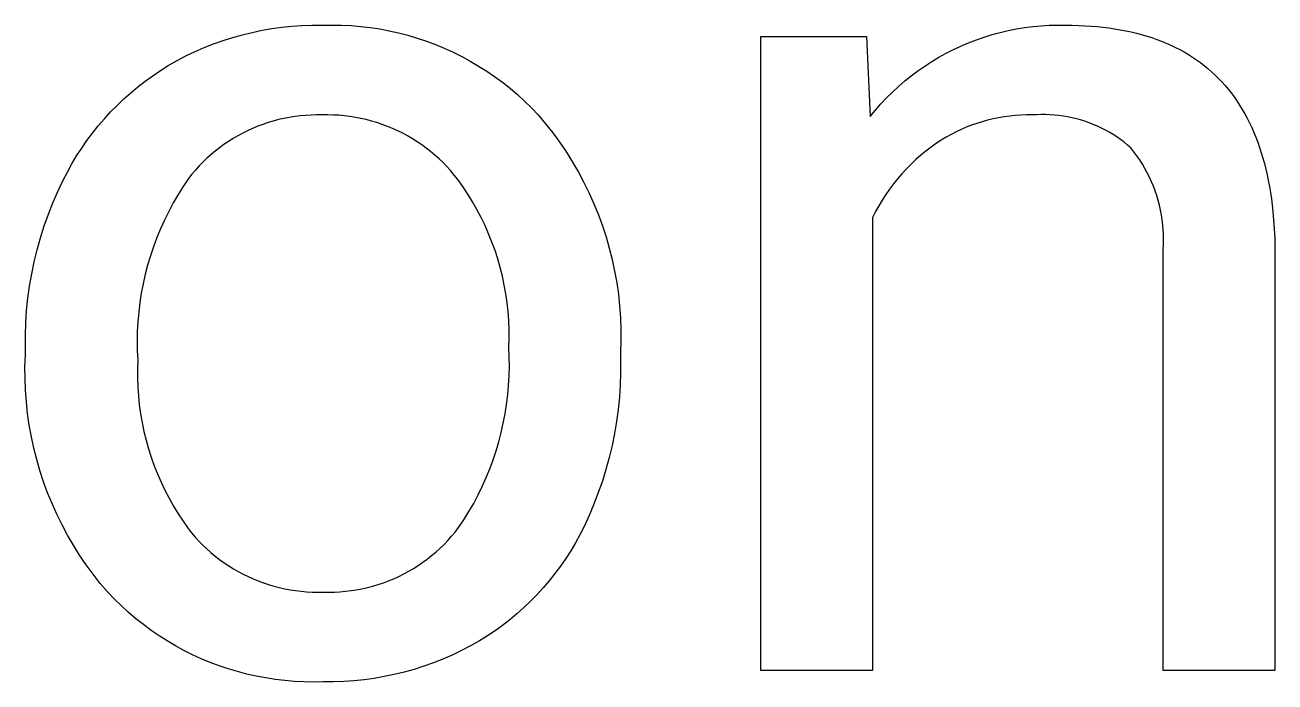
# Model space of a CAD drawing. Header units: millimetres. Extents: x -1421 to 3505, y -683 to 2759.
# Drawn here: x 1901.62 to 1942.82, y -466.9 to -445.25 of the extents above; entities that cross this region are included whole.
import ezdxf

# ---------------------------------------------------------------- set-up
doc = ezdxf.new("R2010")
doc.units = ezdxf.units.MM
doc.header["$MEASUREMENT"] = 0
doc.layers.add('Domyslna', color=7, linetype='Continuous', true_color=0x000000)

msp = doc.modelspace()

# ---------------------------------------------------------------- linework, layer by layer
at = {"layer": 'Domyslna'}
for p, q in [((1910.087, -445.324), (1910.417, -445.29)), ((1910.417, -445.29), (1910.748, -445.267)), ((1910.748, -445.267), (1911.079, -445.256)), ((1911.079, -445.256), (1911.411, -445.256)), ((1911.411, -445.256), (1911.729, -445.25)), ((1911.729, -445.25), (1912.047, -445.254)), ((1912.047, -445.254), (1912.365, -445.269)), ((1912.365, -445.269), (1912.682, -445.296)), ((1912.682, -445.296), (1912.997, -445.333)), ((1934.562, -445.336), (1934.834, -445.301)), ((1934.834, -445.301), (1935.106, -445.276)), ((1935.106, -445.276), (1935.379, -445.26)), ((1935.379, -445.26), (1935.652, -445.253)), ((1935.652, -445.253), (1935.926, -445.256)), ((1935.926, -445.256), (1936.137, -445.258)), ((1936.137, -445.258), (1936.346, -445.264)), ((1936.346, -445.264), (1936.551, -445.273)), ((1936.551, -445.273), (1936.753, -445.286)), ((1936.753, -445.286), (1936.952, -445.302)), ((1936.952, -445.302), (1937.147, -445.322)), ((1908.15, -445.762), (1908.466, -445.661)), ((1908.466, -445.661), (1908.785, -445.572)), ((1908.785, -445.572), (1909.107, -445.493)), ((1909.107, -445.493), (1909.432, -445.425)), ((1909.432, -445.425), (1909.759, -445.369)), ((1909.759, -445.369), (1910.087, -445.324)), ((1912.997, -445.333), (1913.312, -445.381)), ((1913.312, -445.381), (1913.624, -445.44)), ((1913.624, -445.44), (1913.935, -445.509)), ((1913.935, -445.509), (1914.242, -445.59)), ((1914.242, -445.59), (1914.547, -445.68)), ((1914.547, -445.68), (1914.849, -445.782)), ((1925.869, -466.525), (1925.869, -445.626)), ((1925.869, -445.626), (1929.355, -445.626)), ((1929.355, -445.626), (1929.475, -448.267)), ((1932.975, -445.737), (1933.233, -445.647)), ((1933.233, -445.647), (1933.494, -445.567)), ((1933.494, -445.567), (1933.758, -445.495)), ((1933.758, -445.495), (1934.024, -445.433)), ((1934.024, -445.433), (1934.293, -445.38)), ((1934.293, -445.38), (1934.562, -445.336)), ((1937.147, -445.322), (1937.339, -445.346)), ((1937.339, -445.346), (1937.527, -445.373)), ((1937.527, -445.373), (1937.713, -445.404)), ((1937.713, -445.404), (1937.895, -445.439)), ((1937.895, -445.439), (1938.074, -445.477)), ((1938.074, -445.477), (1938.249, -445.519)), ((1938.249, -445.519), (1938.421, -445.565)), ((1938.421, -445.565), (1938.59, -445.614)), ((1938.59, -445.614), (1938.756, -445.667)), ((1938.756, -445.667), (1938.918, -445.723)), ((1938.918, -445.723), (1939.077, -445.783)), ((1906.925, -446.271), (1907.225, -446.128)), ((1907.225, -446.128), (1907.529, -445.995)), ((1907.529, -445.995), (1907.837, -445.873)), ((1907.837, -445.873), (1908.15, -445.762)), ((1914.849, -445.782), (1915.146, -445.893)), ((1915.146, -445.893), (1915.44, -446.015)), ((1915.44, -446.015), (1915.73, -446.147)), ((1931.977, -446.182), (1932.22, -446.058)), ((1932.22, -446.058), (1932.468, -445.942)), ((1932.468, -445.942), (1932.72, -445.835)), ((1932.72, -445.835), (1932.975, -445.737)), ((1939.077, -445.783), (1939.232, -445.847)), ((1939.232, -445.847), (1939.385, -445.915)), ((1939.385, -445.915), (1939.534, -445.986)), ((1939.534, -445.986), (1939.679, -446.061)), ((1939.679, -446.061), (1939.822, -446.139)), ((1939.822, -446.139), (1939.961, -446.221)), ((1906.342, -446.587), (1906.631, -446.424)), ((1906.631, -446.424), (1906.925, -446.271)), ((1915.73, -446.147), (1916.014, -446.288)), ((1916.014, -446.288), (1916.294, -446.44)), ((1916.294, -446.44), (1916.568, -446.601)), ((1931.274, -446.603), (1931.503, -446.455)), ((1931.503, -446.455), (1931.738, -446.314)), ((1931.738, -446.314), (1931.977, -446.182)), ((1939.961, -446.221), (1940.097, -446.307)), ((1940.097, -446.307), (1940.229, -446.396)), ((1940.229, -446.396), (1940.358, -446.489)), ((1940.358, -446.489), (1940.484, -446.586)), ((1905.582, -447.1), (1905.83, -446.92)), ((1905.83, -446.92), (1906.083, -446.749)), ((1906.083, -446.749), (1906.342, -446.587)), ((1916.568, -446.601), (1916.837, -446.771)), ((1916.837, -446.771), (1917.099, -446.95)), ((1917.099, -446.95), (1917.355, -447.139)), ((1930.618, -447.095), (1930.831, -446.923)), ((1930.831, -446.923), (1931.049, -446.76)), ((1931.049, -446.76), (1931.274, -446.603)), ((1940.484, -446.586), (1940.607, -446.686)), ((1940.607, -446.686), (1940.726, -446.79)), ((1940.726, -446.79), (1940.842, -446.898)), ((1940.842, -446.898), (1940.954, -447.009)), ((1905.106, -447.483), (1905.341, -447.288)), ((1905.341, -447.288), (1905.582, -447.1)), ((1917.355, -447.139), (1917.605, -447.336)), ((1917.605, -447.336), (1917.848, -447.542)), ((1930.21, -447.459), (1930.411, -447.274)), ((1930.411, -447.274), (1930.618, -447.095)), ((1940.954, -447.009), (1941.064, -447.124)), ((1941.064, -447.124), (1941.17, -447.242)), ((1941.17, -447.242), (1941.272, -447.365)), ((1941.272, -447.365), (1941.372, -447.49)), ((1904.657, -447.898), (1904.878, -447.687)), ((1904.878, -447.687), (1905.106, -447.483)), ((1917.848, -447.542), (1918.083, -447.755)), ((1918.083, -447.755), (1918.311, -447.977)), ((1929.828, -447.851), (1930.016, -447.652)), ((1930.016, -447.652), (1930.21, -447.459)), ((1941.372, -447.49), (1941.468, -447.62)), ((1941.468, -447.62), (1941.561, -447.753)), ((1941.561, -447.753), (1941.65, -447.89)), ((1904.236, -448.341), (1904.442, -448.116)), ((1904.442, -448.116), (1904.657, -447.898)), ((1918.311, -447.977), (1918.531, -448.207)), ((1929.475, -448.267), (1929.648, -448.056)), ((1929.648, -448.056), (1929.828, -447.851)), ((1935.106, -448.201), (1934.959, -448.206)), ((1935.253, -448.201), (1935.106, -448.201)), ((1935.4, -448.206), (1935.253, -448.201)), ((1941.65, -447.89), (1941.736, -448.03)), ((1941.736, -448.03), (1941.819, -448.174)), ((1941.819, -448.174), (1941.899, -448.322)), ((1903.846, -448.812), (1904.037, -448.574)), ((1904.037, -448.574), (1904.236, -448.341)), ((1909.29, -448.588), (1909.123, -448.658)), ((1909.459, -448.525), (1909.29, -448.588)), ((1909.631, -448.467), (1909.459, -448.525)), ((1909.804, -448.415), (1909.631, -448.467)), ((1909.978, -448.369), (1909.804, -448.415)), ((1910.154, -448.329), (1909.978, -448.369)), ((1910.332, -448.294), (1910.154, -448.329)), ((1910.51, -448.266), (1910.332, -448.294)), ((1910.69, -448.244), (1910.51, -448.266)), ((1910.869, -448.228), (1910.69, -448.244)), ((1911.05, -448.217), (1910.869, -448.228)), ((1911.23, -448.213), (1911.05, -448.217)), ((1911.411, -448.215), (1911.23, -448.213)), ((1911.595, -448.213), (1911.411, -448.215)), ((1911.778, -448.216), (1911.595, -448.213)), ((1911.961, -448.226), (1911.778, -448.216)), ((1912.144, -448.242), (1911.961, -448.226)), ((1912.326, -448.265), (1912.144, -448.242)), ((1912.508, -448.293), (1912.326, -448.265)), ((1912.688, -448.327), (1912.508, -448.293)), ((1912.867, -448.368), (1912.688, -448.327)), ((1913.045, -448.415), (1912.867, -448.368)), ((1913.22, -448.467), (1913.045, -448.415)), ((1913.394, -448.526), (1913.22, -448.467)), ((1913.566, -448.59), (1913.394, -448.526)), ((1913.736, -448.66), (1913.566, -448.59)), ((1918.531, -448.207), (1918.78, -448.503)), ((1918.78, -448.503), (1919.018, -448.808)), ((1932.814, -448.554), (1932.642, -448.621)), ((1932.989, -448.492), (1932.814, -448.554)), ((1933.166, -448.437), (1932.989, -448.492)), ((1933.344, -448.387), (1933.166, -448.437)), ((1933.525, -448.344), (1933.344, -448.387)), ((1933.706, -448.307), (1933.525, -448.344)), ((1933.889, -448.276), (1933.706, -448.307)), ((1934.073, -448.251), (1933.889, -448.276)), ((1934.257, -448.233), (1934.073, -448.251)), ((1934.442, -448.221), (1934.257, -448.233)), ((1934.627, -448.215), (1934.442, -448.221)), ((1934.812, -448.215), (1934.627, -448.215)), ((1934.959, -448.206), (1934.812, -448.215)), ((1935.546, -448.216), (1935.4, -448.206)), ((1935.692, -448.23), (1935.546, -448.216)), ((1935.838, -448.25), (1935.692, -448.23)), ((1935.983, -448.275), (1935.838, -448.25)), ((1936.127, -448.305), (1935.983, -448.275)), ((1936.27, -448.339), (1936.127, -448.305)), ((1936.411, -448.379), (1936.27, -448.339)), ((1936.551, -448.423), (1936.411, -448.379)), ((1936.69, -448.472), (1936.551, -448.423)), ((1936.827, -448.525), (1936.69, -448.472)), ((1936.962, -448.583), (1936.827, -448.525)), ((1937.094, -448.646), (1936.962, -448.583)), ((1941.899, -448.322), (1941.975, -448.473)), ((1941.975, -448.473), (1942.048, -448.628)), ((1903.663, -449.057), (1903.846, -448.812)), ((1908.482, -448.99), (1908.329, -449.086)), ((1908.638, -448.898), (1908.482, -448.99)), ((1908.797, -448.813), (1908.638, -448.898)), ((1908.959, -448.732), (1908.797, -448.813)), ((1909.123, -448.658), (1908.959, -448.732)), ((1913.903, -448.736), (1913.736, -448.66)), ((1914.068, -448.817), (1913.903, -448.736)), ((1914.229, -448.904), (1914.068, -448.817)), ((1914.388, -448.997), (1914.229, -448.904)), ((1914.543, -449.095), (1914.388, -448.997)), ((1919.018, -448.808), (1919.246, -449.121)), ((1931.977, -448.949), (1931.818, -449.045)), ((1932.139, -448.858), (1931.977, -448.949)), ((1932.304, -448.774), (1932.139, -448.858)), ((1932.471, -448.695), (1932.304, -448.774)), ((1932.642, -448.621), (1932.471, -448.695)), ((1937.225, -448.713), (1937.094, -448.646)), ((1937.354, -448.784), (1937.225, -448.713)), ((1937.479, -448.86), (1937.354, -448.784)), ((1937.603, -448.94), (1937.479, -448.86)), ((1937.723, -449.024), (1937.603, -448.94)), ((1937.841, -449.112), (1937.723, -449.024)), ((1942.048, -448.628), (1942.118, -448.787)), ((1942.118, -448.787), (1942.184, -448.949)), ((1942.184, -448.949), (1942.247, -449.115)), ((1903.323, -449.565), (1903.489, -449.308)), ((1903.489, -449.308), (1903.663, -449.057)), ((1907.891, -449.405), (1907.752, -449.52)), ((1908.033, -449.293), (1907.891, -449.405)), ((1908.179, -449.187), (1908.033, -449.293)), ((1908.329, -449.086), (1908.179, -449.187)), ((1914.695, -449.197), (1914.543, -449.095)), ((1914.844, -449.305), (1914.695, -449.197)), ((1914.988, -449.418), (1914.844, -449.305)), ((1915.129, -449.536), (1914.988, -449.418)), ((1919.246, -449.121), (1919.462, -449.441)), ((1931.313, -449.404), (1931.145, -449.542)), ((1931.486, -449.272), (1931.313, -449.404)), ((1931.663, -449.146), (1931.486, -449.272)), ((1931.818, -449.045), (1931.663, -449.146)), ((1937.955, -449.205), (1937.841, -449.112)), ((1938.066, -449.301), (1937.955, -449.205)), ((1938.168, -449.429), (1938.066, -449.301)), ((1938.265, -449.56), (1938.168, -449.429)), ((1942.247, -449.115), (1942.307, -449.285)), ((1942.307, -449.285), (1942.363, -449.458)), ((1903.017, -450.095), (1903.165, -449.827)), ((1903.165, -449.827), (1903.323, -449.565)), ((1907.487, -449.766), (1907.361, -449.895)), ((1907.618, -449.641), (1907.487, -449.766)), ((1907.752, -449.52), (1907.618, -449.641)), ((1915.266, -449.659), (1915.129, -449.536)), ((1915.398, -449.786), (1915.266, -449.659)), ((1915.526, -449.917), (1915.398, -449.786)), ((1919.462, -449.441), (1919.668, -449.769)), ((1919.668, -449.769), (1919.861, -450.104)), ((1930.823, -449.835), (1930.67, -449.99)), ((1930.982, -449.686), (1930.823, -449.835)), ((1931.145, -449.542), (1930.982, -449.686)), ((1938.358, -449.695), (1938.265, -449.56)), ((1938.446, -449.834), (1938.358, -449.695)), ((1938.529, -449.975), (1938.446, -449.834)), ((1942.363, -449.458), (1942.416, -449.635)), ((1942.416, -449.635), (1942.466, -449.816)), ((1942.466, -449.816), (1942.513, -450)), ((1902.878, -450.367), (1903.017, -450.095)), ((1907.122, -450.166), (1907.01, -450.308)), ((1907.239, -450.029), (1907.122, -450.166)), ((1907.361, -449.895), (1907.239, -450.029)), ((1915.65, -450.053), (1915.526, -449.917)), ((1915.769, -450.193), (1915.65, -450.053)), ((1915.883, -450.336), (1915.769, -450.193)), ((1919.861, -450.104), (1920.043, -450.445)), ((1930.522, -450.149), (1930.38, -450.314)), ((1930.67, -449.99), (1930.522, -450.149)), ((1938.607, -450.118), (1938.529, -449.975)), ((1938.681, -450.265), (1938.607, -450.118)), ((1942.513, -450), (1942.556, -450.188)), ((1942.556, -450.188), (1942.596, -450.379)), ((1902.703, -450.735), (1902.878, -450.367)), ((1906.833, -450.57), (1906.665, -450.839)), ((1907.01, -450.308), (1906.833, -450.57)), ((1916.054, -450.577), (1915.883, -450.336)), ((1916.217, -450.823), (1916.054, -450.577)), ((1920.043, -450.445), (1920.213, -450.793)), ((1930.113, -450.657), (1929.988, -450.835)), ((1930.244, -450.483), (1930.113, -450.657)), ((1930.38, -450.314), (1930.244, -450.483)), ((1938.749, -450.414), (1938.681, -450.265)), ((1938.812, -450.565), (1938.749, -450.414)), ((1938.869, -450.718), (1938.812, -450.565)), ((1942.596, -450.379), (1942.632, -450.574)), ((1942.632, -450.574), (1942.666, -450.773)), ((1902.541, -451.109), (1902.703, -450.735)), ((1906.665, -450.839), (1906.506, -451.113)), ((1916.372, -451.074), (1916.217, -450.823)), ((1916.517, -451.33), (1916.372, -451.074)), ((1920.213, -450.793), (1920.371, -451.146)), ((1929.87, -451.018), (1929.757, -451.204)), ((1929.988, -450.835), (1929.87, -451.018)), ((1938.922, -450.873), (1938.869, -450.718)), ((1938.969, -451.03), (1938.922, -450.873)), ((1939.01, -451.189), (1938.969, -451.03)), ((1942.666, -450.773), (1942.696, -450.976)), ((1942.696, -450.976), (1942.722, -451.182)), ((1902.255, -451.873), (1902.392, -451.489)), ((1902.392, -451.489), (1902.541, -451.109)), ((1906.356, -451.392), (1906.216, -451.676)), ((1906.506, -451.113), (1906.356, -451.392)), ((1916.654, -451.592), (1916.517, -451.33)), ((1920.371, -451.146), (1920.517, -451.505)), ((1929.652, -451.394), (1929.552, -451.588)), ((1929.757, -451.204), (1929.652, -451.394)), ((1939.046, -451.348), (1939.01, -451.189)), ((1939.077, -451.509), (1939.046, -451.348)), ((1942.722, -451.182), (1942.746, -451.391)), ((1942.746, -451.391), (1942.782, -451.822)), ((1902.132, -452.261), (1902.255, -451.873)), ((1906.216, -451.676), (1906.086, -451.965)), ((1916.782, -451.858), (1916.654, -451.592)), ((1916.901, -452.128), (1916.782, -451.858)), ((1920.517, -451.505), (1920.65, -451.868)), ((1920.65, -451.868), (1920.77, -452.236)), ((1929.552, -451.588), (1929.552, -466.525)), ((1939.102, -451.671), (1939.077, -451.509)), ((1939.121, -451.834), (1939.102, -451.671)), ((1939.135, -451.997), (1939.121, -451.834)), ((1942.782, -451.822), (1942.806, -452.267)), ((1902.022, -452.654), (1902.132, -452.261)), ((1905.965, -452.258), (1905.854, -452.555)), ((1906.086, -451.965), (1905.965, -452.258)), ((1917.011, -452.401), (1916.901, -452.128)), ((1920.77, -452.236), (1920.877, -452.607)), ((1939.143, -452.16), (1939.135, -451.997)), ((1939.145, -452.324), (1939.143, -452.16)), ((1942.806, -452.267), (1942.816, -452.726)), ((1901.926, -453.05), (1902.022, -452.654)), ((1905.854, -452.555), (1905.754, -452.855)), ((1917.111, -452.679), (1917.011, -452.401)), ((1917.202, -452.96), (1917.111, -452.679)), ((1920.877, -452.607), (1920.972, -452.982)), ((1939.133, -452.651), (1939.142, -452.488)), ((1939.133, -466.525), (1939.133, -452.651)), ((1939.142, -452.488), (1939.145, -452.324)), ((1942.816, -452.726), (1942.816, -466.525)), ((1901.843, -453.449), (1901.926, -453.05)), ((1905.754, -452.855), (1905.663, -453.159)), ((1917.283, -453.243), (1917.202, -452.96)), ((1920.972, -452.982), (1921.053, -453.361)), ((1901.773, -453.851), (1901.843, -453.449)), ((1905.583, -453.465), (1905.514, -453.774)), ((1905.663, -453.159), (1905.583, -453.465)), ((1917.354, -453.53), (1917.283, -453.243)), ((1917.415, -453.818), (1917.354, -453.53)), ((1921.053, -453.361), (1921.121, -453.742)), ((1901.718, -454.255), (1901.773, -453.851)), ((1905.514, -453.774), (1905.454, -454.086)), ((1917.467, -454.109), (1917.415, -453.818)), ((1921.121, -453.742), (1921.176, -454.125)), ((1901.676, -454.66), (1901.718, -454.255)), ((1905.454, -454.086), (1905.406, -454.399)), ((1917.508, -454.401), (1917.467, -454.109)), ((1921.176, -454.125), (1921.218, -454.509)), ((1901.648, -455.067), (1901.676, -454.66)), ((1905.368, -454.713), (1905.34, -455.029)), ((1905.406, -454.399), (1905.368, -454.713)), ((1917.54, -454.694), (1917.508, -454.401)), ((1917.562, -454.988), (1917.54, -454.694)), ((1921.218, -454.509), (1921.246, -454.895)), ((1901.633, -455.474), (1901.648, -455.067)), ((1905.34, -455.029), (1905.323, -455.345)), ((1917.573, -455.283), (1917.562, -454.988)), ((1921.246, -454.895), (1921.26, -455.282)), ((1901.633, -455.882), (1901.633, -455.474)), ((1905.323, -455.345), (1905.317, -455.662)), ((1917.566, -455.873), (1917.575, -455.578)), ((1917.575, -455.578), (1917.573, -455.283)), ((1921.26, -455.282), (1921.261, -455.669)), ((1901.633, -456.133), (1901.633, -455.882)), ((1905.317, -455.662), (1905.322, -455.979)), ((1905.322, -455.979), (1905.337, -456.295)), ((1917.58, -456.187), (1917.566, -455.873)), ((1921.261, -455.669), (1921.249, -456.055)), ((1901.621, -456.518), (1901.633, -456.133)), ((1905.337, -456.295), (1905.327, -456.59)), ((1917.583, -456.501), (1917.58, -456.187)), ((1921.249, -456.055), (1921.249, -456.307)), ((1921.249, -456.307), (1921.249, -456.71)), ((1901.623, -456.904), (1901.621, -456.518)), ((1905.327, -456.59), (1905.328, -456.885)), ((1917.559, -457.129), (1917.576, -456.815)), ((1917.576, -456.815), (1917.583, -456.501)), ((1921.249, -456.71), (1921.236, -457.114)), ((1901.638, -457.288), (1901.623, -456.904)), ((1905.328, -456.885), (1905.338, -457.181)), ((1905.338, -457.181), (1905.359, -457.475)), ((1917.531, -457.441), (1917.559, -457.129)), ((1921.236, -457.114), (1921.209, -457.516)), ((1901.666, -457.673), (1901.638, -457.288)), ((1901.708, -458.056), (1901.666, -457.673)), ((1905.359, -457.475), (1905.389, -457.769)), ((1917.493, -457.753), (1917.531, -457.441)), ((1921.209, -457.516), (1921.168, -457.918)), ((1901.763, -458.437), (1901.708, -458.056)), ((1905.389, -457.769), (1905.43, -458.061)), ((1905.43, -458.061), (1905.48, -458.352)), ((1917.385, -458.372), (1917.444, -458.063)), ((1917.444, -458.063), (1917.493, -457.753)), ((1921.168, -457.918), (1921.115, -458.318)), ((1901.832, -458.816), (1901.763, -458.437)), ((1905.48, -458.352), (1905.541, -458.641)), ((1917.316, -458.678), (1917.385, -458.372)), ((1921.115, -458.318), (1921.048, -458.716)), ((1901.913, -459.193), (1901.832, -458.816)), ((1905.541, -458.641), (1905.611, -458.928)), ((1917.237, -458.982), (1917.316, -458.678)), ((1921.048, -458.716), (1920.968, -459.112)), ((1902.008, -459.566), (1901.913, -459.193)), ((1905.611, -458.928), (1905.691, -459.212)), ((1905.691, -459.212), (1905.78, -459.494)), ((1917.049, -459.581), (1917.148, -459.283)), ((1917.148, -459.283), (1917.237, -458.982)), ((1920.968, -459.112), (1920.874, -459.504)), ((1902.115, -459.936), (1902.008, -459.566)), ((1905.78, -459.494), (1905.879, -459.772)), ((1916.94, -459.876), (1917.049, -459.581)), ((1920.874, -459.504), (1920.768, -459.894)), ((1902.235, -460.302), (1902.115, -459.936)), ((1905.879, -459.772), (1905.988, -460.046)), ((1905.988, -460.046), (1906.106, -460.317)), ((1916.821, -460.167), (1916.94, -459.876)), ((1920.768, -459.894), (1920.648, -460.279)), ((1902.368, -460.664), (1902.235, -460.302)), ((1906.106, -460.317), (1906.233, -460.584)), ((1916.555, -460.736), (1916.693, -460.453)), ((1916.693, -460.453), (1916.821, -460.167)), ((1920.648, -460.279), (1920.516, -460.661)), ((1902.514, -461.02), (1902.368, -460.664)), ((1906.233, -460.584), (1906.369, -460.846)), ((1906.369, -460.846), (1906.513, -461.103)), ((1916.408, -461.013), (1916.555, -460.736)), ((1920.516, -460.661), (1920.372, -461.037)), ((1902.672, -461.372), (1902.514, -461.02)), ((1902.841, -461.718), (1902.672, -461.372)), ((1906.513, -461.103), (1906.667, -461.355)), ((1906.667, -461.355), (1906.829, -461.602)), ((1916.087, -461.553), (1916.252, -461.286)), ((1916.252, -461.286), (1916.408, -461.013)), ((1920.372, -461.037), (1920.214, -461.409)), ((1903.023, -462.057), (1902.841, -461.718)), ((1906.829, -461.602), (1906.999, -461.843)), ((1915.913, -461.814), (1916.087, -461.553)), ((1920.045, -461.775), (1919.907, -462.047)), ((1920.214, -461.409), (1920.045, -461.775)), ((1903.217, -462.39), (1903.023, -462.057)), ((1906.999, -461.843), (1907.113, -461.986)), ((1907.113, -461.986), (1907.232, -462.124)), ((1907.232, -462.124), (1907.355, -462.259)), ((1915.559, -462.235), (1915.681, -462.099)), ((1915.681, -462.099), (1915.8, -461.959)), ((1915.8, -461.959), (1915.913, -461.814)), ((1919.907, -462.047), (1919.761, -462.314)), ((1903.422, -462.716), (1903.217, -462.39)), ((1907.355, -462.259), (1907.483, -462.389)), ((1907.483, -462.389), (1907.615, -462.514)), ((1907.615, -462.514), (1907.751, -462.636)), ((1915.023, -462.736), (1915.163, -462.618)), ((1915.163, -462.618), (1915.299, -462.495)), ((1915.299, -462.495), (1915.431, -462.367)), ((1915.431, -462.367), (1915.559, -462.235)), ((1919.605, -462.576), (1919.441, -462.833)), ((1919.761, -462.314), (1919.605, -462.576)), ((1903.638, -463.035), (1903.422, -462.716)), ((1907.751, -462.636), (1907.892, -462.752)), ((1907.892, -462.752), (1908.036, -462.864)), ((1908.036, -462.864), (1908.184, -462.971)), ((1908.184, -462.971), (1908.335, -463.072)), ((1914.579, -463.06), (1914.731, -462.957)), ((1914.731, -462.957), (1914.879, -462.849)), ((1914.879, -462.849), (1915.023, -462.736)), ((1919.441, -462.833), (1919.268, -463.083)), ((1903.865, -463.346), (1903.638, -463.035)), ((1904.103, -463.65), (1903.865, -463.346)), ((1908.335, -463.072), (1908.49, -463.169)), ((1908.49, -463.169), (1908.648, -463.26)), ((1908.648, -463.26), (1908.809, -463.346)), ((1908.809, -463.346), (1908.972, -463.426)), ((1908.972, -463.426), (1909.139, -463.501)), ((1913.773, -463.496), (1913.94, -463.42)), ((1913.94, -463.42), (1914.105, -463.338)), ((1914.105, -463.338), (1914.266, -463.251)), ((1914.266, -463.251), (1914.424, -463.158)), ((1914.424, -463.158), (1914.579, -463.06)), ((1919.086, -463.328), (1918.896, -463.566)), ((1919.268, -463.083), (1919.086, -463.328)), ((1904.351, -463.944), (1904.103, -463.65)), ((1909.139, -463.501), (1909.307, -463.57)), ((1909.307, -463.57), (1909.478, -463.634)), ((1909.478, -463.634), (1909.651, -463.691)), ((1909.651, -463.691), (1909.826, -463.743)), ((1909.826, -463.743), (1910.003, -463.788)), ((1910.003, -463.788), (1910.181, -463.828)), ((1910.181, -463.828), (1910.36, -463.862)), ((1912.546, -463.861), (1912.726, -463.827)), ((1912.726, -463.827), (1912.905, -463.787)), ((1912.905, -463.787), (1913.083, -463.741)), ((1913.083, -463.741), (1913.258, -463.688)), ((1913.258, -463.688), (1913.432, -463.63)), ((1913.432, -463.63), (1913.604, -463.566)), ((1913.604, -463.566), (1913.773, -463.496)), ((1918.698, -463.798), (1918.493, -464.023)), ((1918.896, -463.566), (1918.698, -463.798)), ((1904.57, -464.173), (1904.351, -463.944)), ((1904.798, -464.395), (1904.57, -464.173)), ((1910.36, -463.862), (1910.54, -463.889)), ((1910.54, -463.889), (1910.721, -463.911)), ((1910.721, -463.911), (1910.903, -463.926)), ((1910.903, -463.926), (1911.085, -463.936)), ((1911.085, -463.936), (1911.268, -463.939)), ((1911.268, -463.939), (1911.45, -463.935)), ((1911.45, -463.935), (1911.633, -463.939)), ((1911.633, -463.939), (1911.817, -463.936)), ((1911.817, -463.936), (1912, -463.927)), ((1912, -463.927), (1912.183, -463.911)), ((1912.183, -463.911), (1912.365, -463.889)), ((1912.365, -463.889), (1912.546, -463.861)), ((1918.28, -464.24), (1918.06, -464.451)), ((1918.493, -464.023), (1918.28, -464.24)), ((1905.032, -464.608), (1904.798, -464.395)), ((1905.274, -464.814), (1905.032, -464.608)), ((1917.832, -464.654), (1917.598, -464.848)), ((1918.06, -464.451), (1917.832, -464.654)), ((1905.523, -465.011), (1905.274, -464.814)), ((1905.778, -465.199), (1905.523, -465.011)), ((1917.357, -465.035), (1917.111, -465.214)), ((1917.598, -464.848), (1917.357, -465.035)), ((1906.04, -465.378), (1905.778, -465.199)), ((1906.307, -465.548), (1906.04, -465.378)), ((1916.858, -465.384), (1916.599, -465.545)), ((1917.111, -465.214), (1916.858, -465.384)), ((1906.581, -465.709), (1906.307, -465.548)), ((1906.859, -465.861), (1906.581, -465.709)), ((1907.143, -466.002), (1906.859, -465.861)), ((1916.007, -465.866), (1915.703, -466.012)), ((1916.306, -465.711), (1916.007, -465.866)), ((1916.599, -465.545), (1916.306, -465.711)), ((1907.432, -466.134), (1907.143, -466.002)), ((1907.725, -466.256), (1907.432, -466.134)), ((1908.022, -466.367), (1907.725, -466.256)), ((1915.081, -466.27), (1914.764, -466.384)), ((1915.394, -466.146), (1915.081, -466.27)), ((1915.703, -466.012), (1915.394, -466.146)), ((1908.322, -466.469), (1908.022, -466.367)), ((1908.626, -466.559), (1908.322, -466.469)), ((1908.933, -466.64), (1908.626, -466.559)), ((1909.243, -466.709), (1908.933, -466.64)), ((1909.554, -466.768), (1909.243, -466.709)), ((1913.461, -466.725), (1913.129, -466.782)), ((1913.791, -466.656), (1913.461, -466.725)), ((1914.118, -466.577), (1913.791, -466.656)), ((1914.443, -466.486), (1914.118, -466.577)), ((1914.764, -466.384), (1914.443, -466.486)), ((1929.552, -466.525), (1925.869, -466.525)), ((1942.816, -466.525), (1939.133, -466.525)), ((1909.868, -466.817), (1909.554, -466.768)), ((1910.183, -466.854), (1909.868, -466.817)), ((1910.499, -466.881), (1910.183, -466.854)), ((1910.816, -466.896), (1910.499, -466.881)), ((1911.133, -466.901), (1910.816, -466.896)), ((1911.45, -466.895), (1911.133, -466.901)), ((1911.787, -466.895), (1911.45, -466.895)), ((1912.124, -466.884), (1911.787, -466.895)), ((1912.46, -466.862), (1912.124, -466.884)), ((1912.795, -466.828), (1912.46, -466.862)), ((1913.129, -466.782), (1912.795, -466.828))]:
    msp.add_line(p, q, dxfattribs=at)

doc.saveas('drawing.dxf')
